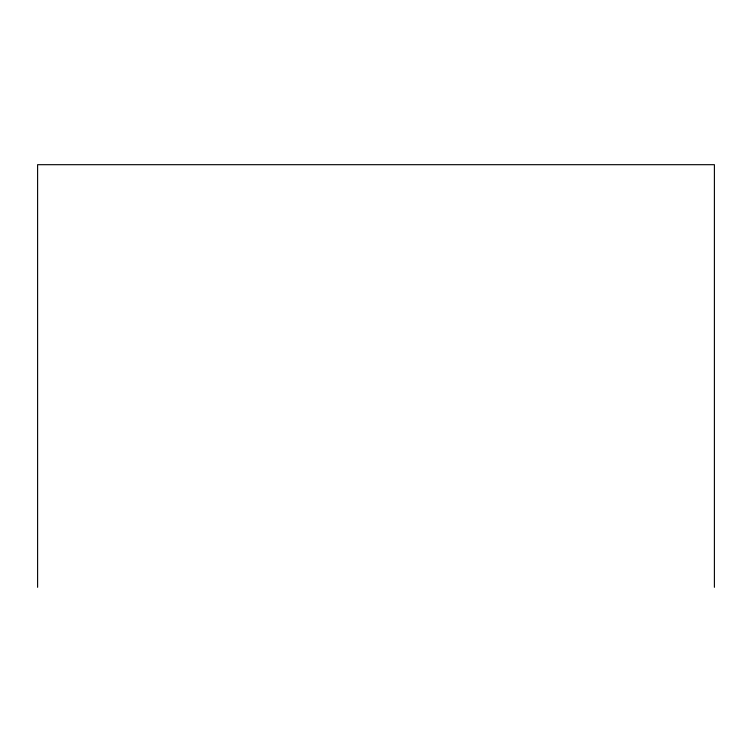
<?xml version="1.0" encoding="UTF-8"?>
<svg xmlns="http://www.w3.org/2000/svg" width="752" height="752" viewBox="0 0 752 752"><rect width="100%" height="100%" fill="white"/><g stroke="black" fill="none" stroke-linecap="round" stroke-linejoin="round"><path stroke-width="1.13" d="M714.4 587.312L714.4 164.688L37.6 164.688L37.6 587.312"/></g></svg>
